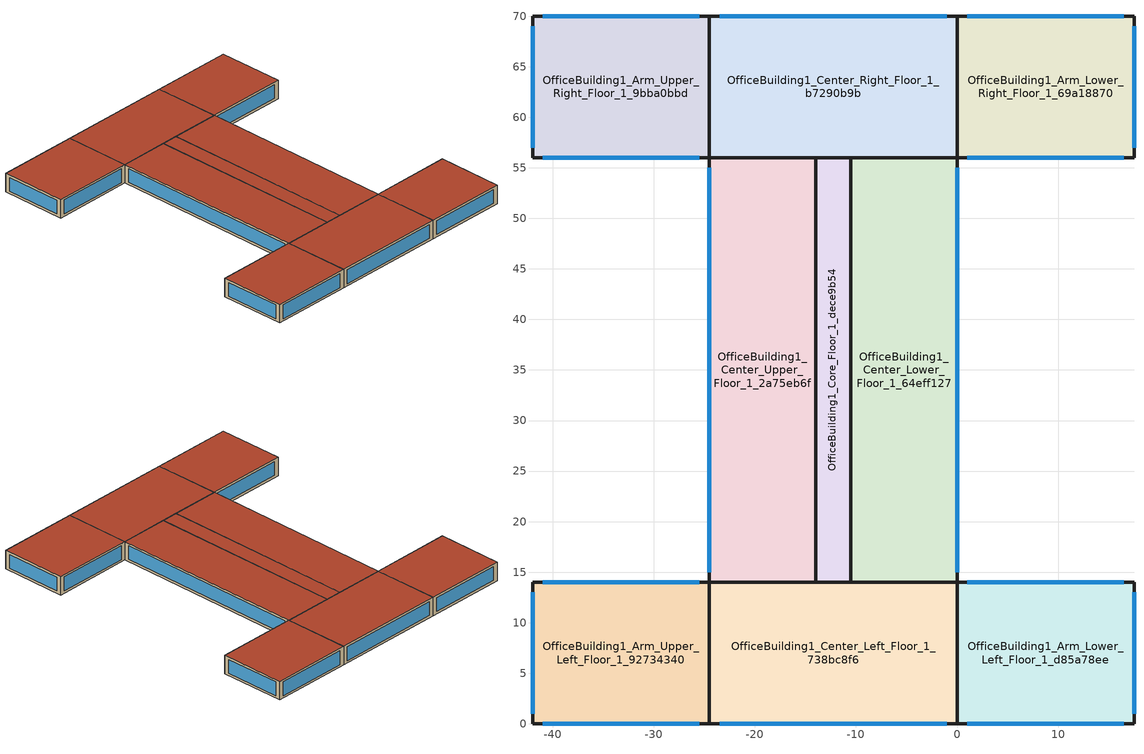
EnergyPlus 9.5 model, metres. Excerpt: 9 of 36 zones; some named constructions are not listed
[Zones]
OfficeBuilding1_Arm_Lower_Left_Floor_1_d85a78ee
 floor ground (BasePlate): 17.5,14 17.5,0 0,0 0,14 z0
 wall outside (Wall_Exterior_Bearing_AboveGround): 17.5,14 0,14 0,0 17.5,0 17.5,14 z0:4
 window (Theoretical-Window_EnergyStandardCompliant): 16.5,14 1,14 / 17.5,1 17.5,13 / 1,0 16.5,0 z0.5:3.5
 roof outside (Roof_Flat): 17.5,0 17.5,14 0,14 0,0 z4
OfficeBuilding1_Arm_Lower_Right_Floor_1_69a18870
 floor ground (BasePlate): 17.5,70 17.5,56 0,56 0,70 z0
 wall outside (Wall_Exterior_Bearing_AboveGround): 17.5,70 0,70 0,56 17.5,56 17.5,70 z0:4
 window (Theoretical-Window_EnergyStandardCompliant): 17.5,57 17.5,69 / 1,56 16.5,56 / 16.5,70 1,70 z0.5:3.5
 roof outside (Roof_Flat): 17.5,56 17.5,70 0,70 0,56 z4
OfficeBuilding1_Arm_Upper_Left_Floor_1_92734340
 floor ground (BasePlate): -24.5,14 -24.5,0 -42,0 -42,14 z0
 wall outside (Wall_Exterior_Bearing_AboveGround): -42,0 -24.5,0 -24.5,14 -42,14 -42,0 z0:4
 window (Theoretical-Window_EnergyStandardCompliant): -25.5,14 -41,14 / -42,13 -42,1 / -41,0 -25.5,0 z0.5:3.5
 roof outside (Roof_Flat): -24.5,0 -24.5,14 -42,14 -42,0 z4
OfficeBuilding1_Arm_Upper_Right_Floor_1_9bba0bbd
 floor ground (BasePlate): -24.5,70 -24.5,56 -42,56 -42,70 z0
 wall outside (Wall_Exterior_Bearing_AboveGround): -42,56 -24.5,56 -24.5,70 -42,70 -42,56 z0:4
 window (Theoretical-Window_EnergyStandardCompliant): -25.5,70 -41,70 / -42,69 -42,57 / -41,56 -25.5,56 z0.5:3.5
 roof outside (Roof_Flat): -24.5,56 -24.5,70 -42,70 -42,56 z4
OfficeBuilding1_Center_Left_Floor_1_738bc8f6
 floor ground (BasePlate): 0,14 0,0 -24.5,0 -24.5,14 z0
 wall outside (Wall_Exterior_Bearing_AboveGround): 0,0 0,14 -24.5,14 -24.5,0 0,0 z0:4
 window (Theoretical-Window_EnergyStandardCompliant): -23.5,0 -1,0 z0.5:3.5
 roof outside (Roof_Flat): 0,0 0,14 -24.5,14 -24.5,0 z4
OfficeBuilding1_Center_Lower_Floor_1_64eff127
 floor ground (BasePlate): 0,56 0,14 -10.5,14 -10.5,56 z0
 wall outside (Wall_Exterior_Bearing_AboveGround): 0,14 0,56 -10.5,56 -10.5,14 0,14 z0:4
 window (Theoretical-Window_EnergyStandardCompliant): 0,15 0,55 z0.5:3.5
 roof outside (Roof_Flat): 0,14 0,56 -10.5,56 -10.5,14 z4
OfficeBuilding1_Center_Right_Floor_1_b7290b9b
 floor ground (BasePlate): 0,70 0,56 -24.5,56 -24.5,70 z0
 wall outside (Wall_Exterior_Bearing_AboveGround): 0,56 0,70 -24.5,70 -24.5,56 0,56 z0:4
 window (Theoretical-Window_EnergyStandardCompliant): -1,70 -23.5,70 z0.5:3.5
 roof outside (Roof_Flat): 0,56 0,70 -24.5,70 -24.5,56 z4
OfficeBuilding1_Center_Upper_Floor_1_2a75eb6f
 floor ground (BasePlate): -14,56 -14,14 -24.5,14 -24.5,56 z0
 wall outside (Wall_Exterior_Bearing_AboveGround): -14,14 -14,56 -24.5,56 -24.5,14 -14,14 z0:4
 window (Theoretical-Window_EnergyStandardCompliant): -24.5,55 -24.5,15 z0.5:3.5
 roof outside (Roof_Flat): -14,14 -14,56 -24.5,56 -24.5,14 z4
OfficeBuilding1_Core_Floor_1_dece9b54
 floor ground (BasePlate): -10.5,56 -10.5,14 -14,14 -14,56 z0
 wall outside (Wall_Exterior_Bearing_AboveGround): -10.5,14 -10.5,56 -14,56 -14,14 -10.5,14 z0:4
 roof outside (Roof_Flat): -10.5,14 -10.5,56 -14,56 -14,14 z4
[SizingPeriod:DesignDay]
MUNICH Ann Htg 99.6% Condns DB: 1, 21, WinterDesignDay, -14.2, 0, DefaultMultipliers, , WetBulb, -14.2, , , , , 95129, 1.7, 80, No, No, No, ASHRAEClearSky, , , , , 0
MUNICH Ann Htg Wind 99.6% Condns WS=>MCDB: 1, 21, WinterDesignDay, 8.4, 0, DefaultMultipliers, , WetBulb, 8.4, , , , , 95129, 15.8, 80, No, No, No, ASHRAEClearSky, , , , , 0
MUNICH Ann Hum_n 99.6% Condns DP=>MCDB: 1, 21, WinterDesignDay, -14, 0, DefaultMultipliers, , DewPoint, -16, , , , , 95129, 1.7, 80, No, No, No, ASHRAEClearSky, , , , , 0
[DesignSpecification:OutdoorAir]
2019::MediumOffice::Conference_Ventilation; 2019::MediumOffice::OpenOffice_Ventilation: Sum, 0.00235973, 0.0003048, 0, 0
2019::MediumOffice::Stair_Ventilation: Sum, 0, 0.0003048, 0, 0
[ZoneHVAC:IdealLoadsAirSystem]
OfficeBuilding1_Arm_Upper_Right_Floor_3_ce0b5833 Ideal Loads Air System: , Node 106, Node 105, , 50, 13, , , LimitCapacity, , Autosize, LimitFlowRateAndCapacity, Autosize, Autosize, , , , , , 2019::MediumOffice::OpenOffice_Ventilation, , None, DifferentialDryBulb, , 0, 0
OfficeBuilding1_Arm_Upper_Right_Floor_4_76904f74 Ideal Loads Air System: , Node 108, Node 107, , 50, 13, , , LimitCapacity, , Autosize, LimitFlowRateAndCapacity, Autosize, Autosize, , , , , , 2019::MediumOffice::OpenOffice_Ventilation, , None, DifferentialDryBulb, , 0, 0
OfficeBuilding1_Center_Left_Floor_1_738bc8f6 Ideal Loads Air System: , Node 70, Node 69, , 50, 13, , , LimitCapacity, , Autosize, LimitFlowRateAndCapacity, Autosize, Autosize, , , , , , 2019::MediumOffice::OpenOffice_Ventilation, , None, DifferentialDryBulb, , 0, 0
OfficeBuilding1_Center_Left_Floor_2_a70892a8 Ideal Loads Air System: , Node 72, Node 71, , 50, 13, , , LimitCapacity, , Autosize, LimitFlowRateAndCapacity, Autosize, Autosize, , , , , , 2019::MediumOffice::OpenOffice_Ventilation, , None, DifferentialDryBulb, , 0, 0
OfficeBuilding1_Center_Left_Floor_3_796f6fc5 Ideal Loads Air System: , Node 74, Node 73, , 50, 13, , , LimitCapacity, , Autosize, LimitFlowRateAndCapacity, Autosize, Autosize, , , , , , 2019::MediumOffice::OpenOffice_Ventilation, , None, DifferentialDryBulb, , 0, 0
OfficeBuilding1_Center_Left_Floor_4_c887e2b2 Ideal Loads Air System: , Node 76, Node 75, , 50, 13, , , LimitCapacity, , Autosize, LimitFlowRateAndCapacity, Autosize, Autosize, , , , , , 2019::MediumOffice::OpenOffice_Ventilation, , None, DifferentialDryBulb, , 0, 0
OfficeBuilding1_Center_Lower_Floor_1_64eff127 Ideal Loads Air System: , Node 46, Node 45, , 50, 13, , , LimitCapacity, , Autosize, LimitFlowRateAndCapacity, Autosize, Autosize, , , , , , 2019::MediumOffice::OpenOffice_Ventilation, , None, DifferentialDryBulb, , 0, 0
OfficeBuilding1_Center_Lower_Floor_2_c038844d Ideal Loads Air System: , Node 48, Node 47, , 50, 13, , , LimitCapacity, , Autosize, LimitFlowRateAndCapacity, Autosize, Autosize, , , , , , 2019::MediumOffice::Conference_Ventilation, , None, DifferentialDryBulb, , 0, 0
OfficeBuilding1_Center_Lower_Floor_3_66532812 Ideal Loads Air System: , Node 50, Node 49, , 50, 13, , , LimitCapacity, , Autosize, LimitFlowRateAndCapacity, Autosize, Autosize, , , , , , 2019::MediumOffice::OpenOffice_Ventilation, , None, DifferentialDryBulb, , 0, 0
OfficeBuilding1_Center_Lower_Floor_4_1e976d7d Ideal Loads Air System: , Node 52, Node 51, , 50, 13, , , LimitCapacity, , Autosize, LimitFlowRateAndCapacity, Autosize, Autosize, , , , , , 2019::MediumOffice::Conference_Ventilation, , None, DifferentialDryBulb, , 0, 0
OfficeBuilding1_Center_Right_Floor_1_b7290b9b Ideal Loads Air System: , Node 62, Node 61, , 50, 13, , , LimitCapacity, , Autosize, LimitFlowRateAndCapacity, Autosize, Autosize, , , , , , 2019::MediumOffice::OpenOffice_Ventilation, , None, DifferentialDryBulb, , 0, 0
OfficeBuilding1_Center_Right_Floor_2_34af049c Ideal Loads Air System: , Node 64, Node 63, , 50, 13, , , LimitCapacity, , Autosize, LimitFlowRateAndCapacity, Autosize, Autosize, , , , , , 2019::MediumOffice::OpenOffice_Ventilation, , None, DifferentialDryBulb, , 0, 0
OfficeBuilding1_Center_Right_Floor_3_b4fe45e9 Ideal Loads Air System: , Node 66, Node 65, , 50, 13, , , LimitCapacity, , Autosize, LimitFlowRateAndCapacity, Autosize, Autosize, , , , , , 2019::MediumOffice::OpenOffice_Ventilation, , None, DifferentialDryBulb, , 0, 0
OfficeBuilding1_Center_Right_Floor_4_c32f47fb Ideal Loads Air System: , Node 68, Node 67, , 50, 13, , , LimitCapacity, , Autosize, LimitFlowRateAndCapacity, Autosize, Autosize, , , , , , 2019::MediumOffice::OpenOffice_Ventilation, , None, DifferentialDryBulb, , 0, 0
OfficeBuilding1_Center_Upper_Floor_1_2a75eb6f Ideal Loads Air System: , Node 54, Node 53, , 50, 13, , , LimitCapacity, , Autosize, LimitFlowRateAndCapacity, Autosize, Autosize, , , , , , 2019::MediumOffice::OpenOffice_Ventilation, , None, DifferentialDryBulb, , 0, 0
OfficeBuilding1_Center_Upper_Floor_2_4bf204bf Ideal Loads Air System: , Node 56, Node 55, , 50, 13, , , LimitCapacity, , Autosize, LimitFlowRateAndCapacity, Autosize, Autosize, , , , , , 2019::MediumOffice::OpenOffice_Ventilation, , None, DifferentialDryBulb, , 0, 0
OfficeBuilding1_Center_Upper_Floor_3_5fa49d04 Ideal Loads Air System: , Node 58, Node 57, , 50, 13, , , LimitCapacity, , Autosize, LimitFlowRateAndCapacity, Autosize, Autosize, , , , , , 2019::MediumOffice::OpenOffice_Ventilation, , None, DifferentialDryBulb, , 0, 0
OfficeBuilding1_Center_Upper_Floor_4_60482bb1 Ideal Loads Air System: , Node 60, Node 59, , 50, 13, , , LimitCapacity, , Autosize, LimitFlowRateAndCapacity, Autosize, Autosize, , , , , , 2019::MediumOffice::OpenOffice_Ventilation, , None, DifferentialDryBulb, , 0, 0
OfficeBuilding1_Core_Floor_1_dece9b54 Ideal Loads Air System: , Node 38, Node 37, , 50, 13, , , LimitCapacity, , Autosize, LimitFlowRateAndCapacity, Autosize, Autosize, , , , , , 2019::MediumOffice::Stair_Ventilation, , None, DifferentialDryBulb, , 0, 0
OfficeBuilding1_Core_Floor_2_46e7c3b9 Ideal Loads Air System: , Node 40, Node 39, , 50, 13, , , LimitCapacity, , Autosize, LimitFlowRateAndCapacity, Autosize, Autosize, , , , , , 2019::MediumOffice::OpenOffice_Ventilation, , None, DifferentialDryBulb, , 0, 0
OfficeBuilding1_Core_Floor_3_796b220c Ideal Loads Air System: , Node 42, Node 41, , 50, 13, , , LimitCapacity, , Autosize, LimitFlowRateAndCapacity, Autosize, Autosize, , , , , , 2019::MediumOffice::OpenOffice_Ventilation, , None, DifferentialDryBulb, , 0, 0
OfficeBuilding1_Core_Floor_4_b8902ff6 Ideal Loads Air System: , Node 44, Node 43, , 50, 13, , , LimitCapacity, , Autosize, LimitFlowRateAndCapacity, Autosize, Autosize, , , , , , 2019::MediumOffice::OpenOffice_Ventilation, , None, DifferentialDryBulb, , 0, 0
